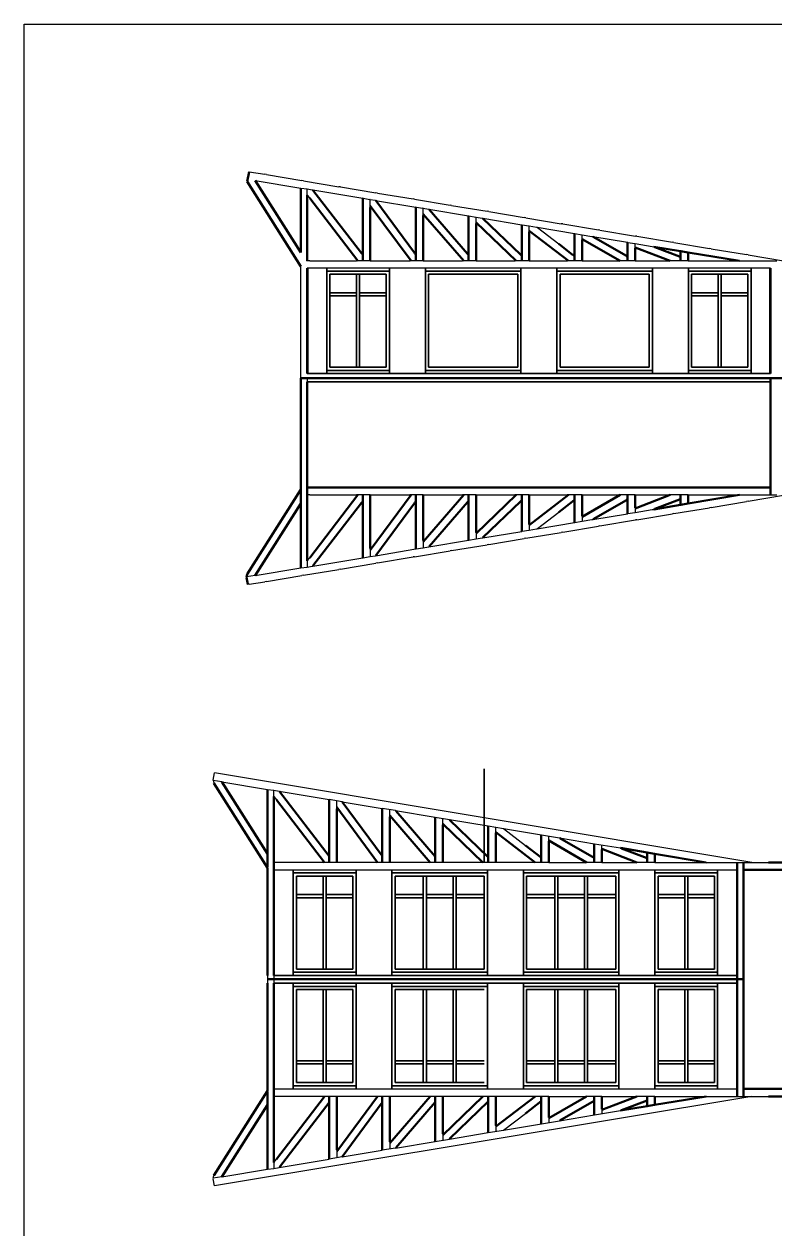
# Model space of a CAD drawing. Header units: centimetres. Extents: x 87 to 195, y 102 to 162.
# Drawn here: x 105.4 to 112.25, y 150.98 to 161.98 of the extents above; entities that cross this region are included whole.
import ezdxf

# ---------------------------------------------------------------- set-up
doc = ezdxf.new("R2010")
doc.units = ezdxf.units.CM
doc.layers.add('modulos alternativos', color=10, linetype='Continuous')

msp = doc.modelspace()

# ---------------------------------------------------------------- linework, layer by layer
at = {"lineweight": 50}
for p, q in [((107.452, 160.631), (107.433, 160.54)), ((107.433, 160.54), (107.924, 159.765)), ((107.506, 160.55), (107.924, 159.893)), ((107.924, 159.893), (107.924, 160.481)), ((107.981, 159.816), (107.981, 160.417)), ((108.004, 160.388), (108.444, 159.816)), ((108.032, 160.463), (108.476, 159.887)), ((108.487, 159.872), (108.487, 160.387)), ((108.556, 160.32), (108.928, 159.816)), ((108.556, 159.816), (108.556, 160.304)), ((108.606, 160.367), (108.959, 159.889)), ((108.971, 159.873), (108.971, 160.306)), ((109.094, 160.286), (109.443, 159.881)), ((109.039, 160.244), (109.409, 159.816)), ((109.039, 159.816), (109.039, 160.231)), ((109.454, 159.868), (109.454, 160.226)), ((109.523, 160.168), (109.889, 159.816)), ((109.585, 160.204), (109.926, 159.874)), ((109.523, 159.816), (109.523, 160.157)), ((109.938, 159.863), (109.938, 160.145)), ((110.006, 160.092), (110.365, 159.816)), ((110.006, 159.816), (110.006, 160.083)), ((110.421, 159.859), (110.421, 160.064)), ((110.276, 159.971), (110.403, 159.873)), ((110.49, 160.015), (110.836, 159.816)), ((110.49, 159.877), (110.49, 160.009)), ((110.591, 160.036), (110.894, 159.862)), ((110.905, 159.855), (110.905, 159.984)), ((111.144, 159.946), (111.389, 159.905)), ((111.153, 159.943), (111.377, 159.857)), ((108.476, 159.887), (108.479, 159.883)), ((108.479, 159.883), (108.487, 159.872)), ((108.487, 159.872), (108.487, 159.867)), ((108.487, 159.867), (108.487, 159.816)), ((108.959, 159.889), (108.962, 159.885)), ((108.962, 159.885), (108.971, 159.873)), ((108.971, 159.873), (108.971, 159.869)), ((108.971, 159.869), (108.971, 159.816)), ((109.443, 159.881), (109.446, 159.878)), ((109.446, 159.878), (109.454, 159.868)), ((109.454, 159.868), (109.454, 159.864)), ((109.454, 159.864), (109.454, 159.816)), ((109.926, 159.874), (109.929, 159.872)), ((109.929, 159.872), (109.938, 159.863)), ((109.938, 159.863), (109.938, 159.859)), ((109.938, 159.859), (109.938, 159.816)), ((110.403, 159.873), (110.404, 159.872)), ((110.404, 159.872), (110.406, 159.871)), ((110.406, 159.871), (110.41, 159.868)), ((110.41, 159.868), (110.413, 159.866)), ((110.413, 159.866), (110.421, 159.859)), ((110.421, 159.859), (110.421, 159.855)), ((110.421, 159.855), (110.421, 159.816)), ((110.49, 159.816), (110.49, 159.877)), ((110.894, 159.862), (110.896, 159.86)), ((110.896, 159.86), (110.905, 159.855)), ((110.905, 159.855), (110.905, 159.852)), ((110.905, 159.852), (110.905, 159.816)), ((110.974, 159.938), (111.293, 159.816)), ((110.974, 159.816), (110.974, 159.933)), ((111.377, 159.857), (111.38, 159.856)), ((111.38, 159.856), (111.389, 159.852)), ((111.389, 159.905), (111.391, 159.905)), ((111.389, 159.903), (111.389, 159.905)), ((111.389, 159.852), (111.389, 159.903)), ((111.389, 159.852), (111.389, 159.849)), ((111.389, 159.849), (111.389, 159.816)), ((111.391, 159.905), (111.454, 159.894)), ((111.454, 159.894), (111.457, 159.894)), ((111.457, 159.894), (111.926, 159.816)), ((111.457, 159.892), (111.457, 159.894)), ((111.457, 159.816), (111.457, 159.892)), ((113.066, 158.747), (107.924, 158.747)), ((112.266, 158.747), (107.924, 158.747)), ((107.924, 158.747), (107.924, 158.711)), ((112.209, 158.747), (112.209, 158.711)), ((107.924, 158.071), (107.924, 158.711)), ((107.981, 158.711), (107.981, 157.748)), ((112.209, 157.747), (112.209, 158.711)), ((107.924, 158.071), (107.924, 157.729)), ((112.209, 157.747), (107.981, 157.747)), ((107.981, 157.744), (107.981, 157.681)), ((112.209, 157.681), (112.209, 157.747)), ((107.434, 156.957), (107.924, 157.729)), ((107.924, 157.729), (107.924, 157.606)), ((107.981, 157.679), (107.981, 157.077)), ((108.004, 157.106), (108.444, 157.679)), ((108.487, 157.627), (108.487, 157.679)), ((108.556, 157.679), (108.556, 157.19)), ((108.556, 157.175), (108.928, 157.679)), ((108.971, 157.626), (108.971, 157.679)), ((109.039, 157.679), (109.039, 157.263)), ((109.039, 157.25), (109.409, 157.679)), ((109.454, 157.63), (109.454, 157.679)), ((109.523, 157.679), (109.523, 157.337)), ((109.523, 157.326), (109.889, 157.679)), ((109.938, 157.635), (109.938, 157.679)), ((109.938, 157.631), (109.938, 157.635)), ((110.006, 157.679), (110.006, 157.411)), ((110.006, 157.402), (110.365, 157.679)), ((110.413, 157.629), (110.421, 157.635)), ((110.421, 157.639), (110.421, 157.679)), ((110.421, 157.635), (110.421, 157.639)), ((110.421, 157.635), (110.421, 157.43)), ((110.49, 157.479), (110.836, 157.679)), ((110.49, 157.679), (110.49, 157.617)), ((110.591, 157.458), (110.894, 157.632)), ((110.894, 157.632), (110.896, 157.634)), ((110.896, 157.634), (110.905, 157.639)), ((110.905, 157.642), (110.905, 157.679)), ((110.905, 157.639), (110.905, 157.642)), ((110.905, 157.639), (110.905, 157.51)), ((110.974, 157.679), (110.974, 157.561)), ((110.974, 157.557), (111.293, 157.679)), ((111.153, 157.552), (111.377, 157.637)), ((111.377, 157.637), (111.38, 157.639)), ((111.38, 157.639), (111.389, 157.642)), ((111.389, 157.645), (111.389, 157.679)), ((111.389, 157.642), (111.389, 157.645)), ((111.389, 157.642), (111.389, 157.591)), ((111.457, 157.679), (111.457, 157.602)), ((111.457, 157.6), (111.926, 157.679)), ((107.506, 156.944), (107.924, 157.601)), ((107.924, 157.606), (107.924, 157.601)), ((107.924, 157.601), (107.924, 157.013)), ((108.032, 157.032), (108.476, 157.607)), ((108.476, 157.607), (108.479, 157.611)), ((108.479, 157.611), (108.487, 157.622)), ((108.487, 157.622), (108.487, 157.627)), ((108.487, 157.622), (108.487, 157.107)), ((108.606, 157.127), (108.959, 157.605)), ((108.959, 157.605), (108.962, 157.609)), ((108.962, 157.609), (108.971, 157.621)), ((108.971, 157.621), (108.971, 157.626)), ((108.971, 157.621), (108.971, 157.188)), ((109.094, 157.209), (109.443, 157.613)), ((109.443, 157.613), (109.446, 157.616)), ((109.446, 157.616), (109.454, 157.626)), ((109.454, 157.626), (109.454, 157.63)), ((109.454, 157.626), (109.454, 157.269)), ((109.585, 157.29), (109.926, 157.62)), ((109.926, 157.62), (109.929, 157.623)), ((109.929, 157.623), (109.938, 157.631)), ((109.938, 157.631), (109.938, 157.349)), ((110.276, 157.523), (110.403, 157.621)), ((110.403, 157.621), (110.404, 157.622)), ((110.404, 157.622), (110.406, 157.623)), ((110.406, 157.623), (110.41, 157.626)), ((110.41, 157.626), (110.413, 157.629)), ((110.49, 157.617), (110.49, 157.485)), ((111.144, 157.548), (111.389, 157.589)), ((111.389, 157.591), (111.389, 157.589)), ((111.389, 157.589), (111.391, 157.59)), ((111.391, 157.59), (111.454, 157.6)), ((111.454, 157.6), (111.457, 157.6)), ((111.457, 157.602), (111.457, 157.6)), ((107.428, 156.931), (107.433, 156.954)), ((107.438, 156.866), (107.428, 156.926)), ((107.433, 156.954), (107.434, 156.957)), ((107.129, 155.047), (107.619, 154.275)), ((107.202, 155.06), (107.619, 154.403)), ((107.619, 154.403), (107.619, 154.99)), ((107.676, 154.325), (107.676, 154.927)), ((107.699, 154.897), (108.139, 154.325)), ((107.728, 154.972), (108.182, 154.382)), ((108.182, 154.382), (108.182, 154.897)), ((108.251, 154.829), (108.623, 154.325)), ((108.251, 154.325), (108.251, 154.814)), ((108.301, 154.877), (108.666, 154.383)), ((108.666, 154.383), (108.666, 154.816)), ((108.789, 154.795), (109.149, 154.378)), ((108.734, 154.754), (109.104, 154.325)), ((108.734, 154.325), (108.734, 154.741)), ((109.149, 154.378), (109.149, 154.735)), ((109.218, 154.678), (109.584, 154.325)), ((109.218, 154.325), (109.218, 154.667)), ((109.28, 154.714), (109.633, 154.373)), ((109.633, 154.373), (109.633, 154.655)), ((109.702, 154.602), (110.06, 154.325)), ((109.702, 154.325), (109.702, 154.593)), ((110.117, 154.369), (110.117, 154.574)), ((109.972, 154.48), (110.117, 154.369)), ((110.185, 154.525), (110.531, 154.325)), ((110.185, 154.325), (110.185, 154.518)), ((110.286, 154.546), (110.6, 154.365)), ((110.6, 154.365), (110.6, 154.494)), ((110.669, 154.447), (110.988, 154.325)), ((110.669, 154.325), (110.669, 154.443)), ((110.839, 154.456), (111.084, 154.415)), ((110.848, 154.452), (111.084, 154.362)), ((107.619, 154.28), (107.619, 154.403)), ((108.182, 154.382), (108.182, 154.325)), ((108.666, 154.383), (108.666, 154.325)), ((109.149, 154.378), (109.149, 154.325)), ((109.633, 154.373), (109.633, 154.325)), ((110.117, 154.369), (110.117, 154.325)), ((110.6, 154.365), (110.6, 154.325)), ((111.084, 154.415), (111.149, 154.404)), ((111.084, 154.362), (111.084, 154.415)), ((111.084, 154.362), (111.084, 154.325)), ((111.149, 154.404), (111.621, 154.325)), ((111.152, 154.325), (111.152, 154.403)), ((107.619, 154.275), (107.619, 153.293)), ((107.676, 153.293), (107.676, 154.323)), ((111.904, 152.191), (111.904, 154.323)), ((111.962, 154.26), (111.962, 154.323)), ((111.962, 154.257), (112.788, 154.257)), ((111.962, 152.257), (111.962, 154.257)), ((112.19, 154.325), (112.519, 154.325)), ((111.962, 153.257), (107.619, 153.257)), ((107.619, 153.221), (107.619, 152.239)), ((107.676, 153.221), (107.676, 152.258)), ((107.676, 152.254), (107.676, 152.191)), ((111.962, 152.257), (112.788, 152.257)), ((111.962, 152.254), (111.962, 152.191)), ((107.129, 151.467), (107.619, 152.239)), ((107.619, 152.234), (107.619, 152.111)), ((107.676, 152.188), (107.676, 151.586)), ((107.699, 151.616), (108.139, 152.188)), ((107.728, 151.541), (108.182, 152.132)), ((108.182, 152.132), (108.182, 152.188)), ((108.182, 152.132), (108.182, 151.617)), ((108.251, 152.188), (108.251, 151.7)), ((108.251, 151.684), (108.623, 152.188)), ((108.666, 152.131), (108.666, 152.188)), ((108.734, 152.188), (108.734, 151.773)), ((108.734, 151.76), (109.104, 152.188)), ((108.789, 151.718), (109.149, 152.136)), ((109.149, 152.136), (109.149, 152.188)), ((109.149, 152.136), (109.149, 151.778)), ((109.218, 152.188), (109.218, 151.846)), ((109.218, 151.835), (109.584, 152.188)), ((109.28, 151.8), (109.633, 152.141)), ((109.633, 152.141), (109.633, 152.188)), ((109.633, 152.141), (109.633, 151.859)), ((109.702, 152.188), (109.702, 151.921)), ((109.702, 151.912), (110.06, 152.188)), ((109.972, 152.033), (110.117, 152.145)), ((110.117, 152.145), (110.117, 152.188)), ((110.117, 152.145), (110.117, 151.939)), ((110.185, 151.989), (110.531, 152.188)), ((110.185, 152.188), (110.185, 151.995)), ((110.286, 151.968), (110.6, 152.149)), ((110.6, 152.149), (110.6, 152.188)), ((110.6, 152.149), (110.6, 152.02)), ((110.669, 152.188), (110.669, 152.071)), ((110.669, 152.066), (110.988, 152.188)), ((110.848, 152.061), (111.084, 152.152)), ((111.084, 152.152), (111.084, 152.188)), ((111.084, 152.152), (111.084, 152.099)), ((111.149, 152.11), (111.621, 152.188)), ((111.152, 152.188), (111.152, 152.11)), ((112.19, 152.188), (112.519, 152.188)), ((107.202, 151.454), (107.619, 152.111)), ((107.619, 152.111), (107.619, 151.523)), ((108.301, 151.637), (108.666, 152.131)), ((108.666, 152.131), (108.666, 151.698)), ((110.839, 152.058), (111.084, 152.099)), ((111.084, 152.099), (111.149, 152.11))]:
    msp.add_line(p, q, dxfattribs=at)
for p, q in [((107.452, 160.631), (107.594, 160.607)), ((107.608, 160.605), (107.594, 160.607)), ((107.608, 160.605), (107.932, 160.551)), ((107.506, 160.55), (107.924, 160.481)), ((107.946, 160.548), (107.932, 160.551)), ((107.946, 160.548), (108.27, 160.494)), ((108.284, 160.492), (108.27, 160.494)), ((108.284, 160.492), (108.608, 160.438)), ((107.924, 160.481), (107.981, 160.473)), ((107.981, 160.422), (107.981, 160.473)), ((107.981, 160.473), (108.027, 160.465)), ((107.981, 160.417), (107.981, 160.422)), ((107.981, 160.417), (108.001, 160.391)), ((108.001, 160.391), (108.004, 160.388)), ((108.027, 160.465), (108.031, 160.465)), ((108.031, 160.465), (108.487, 160.389)), ((108.031, 160.465), (108.032, 160.463)), ((108.49, 160.388), (108.487, 160.389)), ((108.487, 160.387), (108.487, 160.389)), ((108.49, 160.388), (108.553, 160.378)), ((108.623, 160.436), (108.608, 160.438)), ((108.623, 160.436), (108.947, 160.382)), ((108.961, 160.379), (108.947, 160.382)), ((108.556, 160.377), (108.553, 160.378)), ((108.556, 160.324), (108.556, 160.377)), ((108.556, 160.377), (108.6, 160.37)), ((108.556, 160.32), (108.556, 160.324)), ((108.556, 160.309), (108.556, 160.32)), ((108.556, 160.304), (108.556, 160.309)), ((108.6, 160.37), (108.604, 160.369)), ((108.604, 160.369), (108.971, 160.308)), ((108.604, 160.369), (108.606, 160.367)), ((108.961, 160.379), (109.285, 160.325)), ((108.974, 160.308), (108.971, 160.308)), ((108.971, 160.306), (108.971, 160.308)), ((108.974, 160.308), (109.036, 160.297)), ((109.039, 160.297), (109.036, 160.297)), ((109.039, 160.249), (109.039, 160.297)), ((109.039, 160.297), (109.088, 160.289)), ((109.088, 160.289), (109.092, 160.288)), ((109.092, 160.288), (109.454, 160.228)), ((109.092, 160.288), (109.094, 160.286)), ((109.299, 160.323), (109.285, 160.325)), ((109.299, 160.323), (109.623, 160.269)), ((109.039, 160.244), (109.039, 160.249)), ((109.039, 160.235), (109.039, 160.244)), ((109.039, 160.231), (109.039, 160.235)), ((109.454, 160.228), (109.457, 160.227)), ((109.454, 160.226), (109.454, 160.228)), ((109.457, 160.227), (109.52, 160.217)), ((109.52, 160.217), (109.523, 160.216)), ((109.523, 160.172), (109.523, 160.216)), ((109.523, 160.216), (109.578, 160.207)), ((109.523, 160.168), (109.523, 160.172)), ((109.523, 160.161), (109.523, 160.168)), ((109.523, 160.157), (109.523, 160.161)), ((109.578, 160.207), (109.583, 160.206)), ((109.583, 160.206), (109.938, 160.147)), ((109.583, 160.206), (109.585, 160.204)), ((109.637, 160.267), (109.623, 160.269)), ((109.637, 160.267), (109.961, 160.213)), ((109.975, 160.21), (109.961, 160.213)), ((109.975, 160.21), (110.299, 160.156)), ((109.938, 160.147), (109.941, 160.146)), ((109.938, 160.145), (109.938, 160.147)), ((109.941, 160.146), (110.004, 160.136)), ((110.004, 160.136), (110.006, 160.136)), ((110.006, 160.096), (110.006, 160.136)), ((110.006, 160.136), (110.072, 160.125)), ((110.006, 160.092), (110.006, 160.096)), ((110.006, 160.087), (110.006, 160.092)), ((110.006, 160.083), (110.006, 160.087)), ((110.072, 160.125), (110.078, 160.124)), ((110.078, 160.124), (110.421, 160.066)), ((110.078, 160.124), (110.081, 160.121)), ((110.081, 160.121), (110.276, 159.971)), ((110.313, 160.154), (110.299, 160.156)), ((110.313, 160.154), (110.638, 160.1)), ((110.421, 160.066), (110.424, 160.066)), ((110.421, 160.064), (110.421, 160.066)), ((110.424, 160.066), (110.487, 160.055)), ((110.487, 160.055), (110.49, 160.055)), ((110.49, 160.019), (110.49, 160.055)), ((110.49, 160.055), (110.579, 160.04)), ((110.652, 160.097), (110.638, 160.1)), ((110.652, 160.097), (110.976, 160.043)), ((110.49, 160.015), (110.49, 160.019)), ((110.49, 160.012), (110.49, 160.015)), ((110.49, 160.009), (110.49, 160.012)), ((110.579, 160.04), (110.587, 160.039)), ((110.587, 160.039), (110.905, 159.986)), ((110.587, 160.039), (110.591, 160.036)), ((110.905, 159.986), (110.908, 159.985)), ((110.905, 159.984), (110.905, 159.986)), ((110.908, 159.985), (110.971, 159.975)), ((110.971, 159.975), (110.974, 159.974)), ((110.974, 159.941), (110.974, 159.974)), ((110.974, 159.974), (111.13, 159.948)), ((110.99, 160.041), (110.976, 160.043)), ((110.99, 160.041), (111.314, 159.987)), ((111.13, 159.948), (111.144, 159.946)), ((111.144, 159.946), (111.153, 159.943)), ((111.328, 159.985), (111.314, 159.987)), ((111.328, 159.985), (111.652, 159.931)), ((110.974, 159.938), (110.974, 159.941)), ((110.974, 159.936), (110.974, 159.938)), ((110.974, 159.933), (110.974, 159.936)), ((111.666, 159.928), (111.652, 159.931)), ((111.666, 159.928), (111.99, 159.874)), ((112.004, 159.872), (111.99, 159.874)), ((112.004, 159.872), (112.329, 159.818)), ((107.924, 158.747), (107.924, 159.765)), ((107.981, 159.813), (107.981, 159.816)), ((108.001, 159.816), (107.981, 159.816)), ((112.209, 159.75), (107.981, 159.75)), ((108.004, 159.816), (108.001, 159.816)), ((108.004, 159.816), (108.432, 159.816)), ((108.436, 159.816), (108.432, 159.816)), ((108.444, 159.816), (108.436, 159.816)), ((108.447, 159.816), (108.444, 159.816)), ((108.487, 159.816), (108.447, 159.816)), ((108.49, 159.816), (108.487, 159.816)), ((108.553, 159.816), (108.49, 159.816)), ((108.556, 159.816), (108.553, 159.816)), ((108.556, 159.816), (108.917, 159.816)), ((108.92, 159.816), (108.917, 159.816)), ((108.928, 159.816), (108.92, 159.816)), ((108.932, 159.816), (108.928, 159.816)), ((108.971, 159.816), (108.932, 159.816)), ((108.974, 159.816), (108.971, 159.816)), ((109.036, 159.816), (108.974, 159.816)), ((109.039, 159.816), (109.036, 159.816)), ((109.039, 159.816), (109.398, 159.816)), ((109.401, 159.816), (109.398, 159.816)), ((109.409, 159.816), (109.401, 159.816)), ((109.413, 159.816), (109.409, 159.816)), ((109.454, 159.816), (109.413, 159.816)), ((109.457, 159.816), (109.454, 159.816)), ((109.52, 159.816), (109.457, 159.816)), ((109.523, 159.816), (109.52, 159.816)), ((109.523, 159.816), (109.877, 159.816)), ((109.881, 159.816), (109.877, 159.816)), ((109.889, 159.816), (109.881, 159.816)), ((109.893, 159.816), (109.889, 159.816)), ((109.938, 159.816), (109.893, 159.816)), ((109.941, 159.816), (109.938, 159.816)), ((110.004, 159.816), (109.941, 159.816)), ((110.006, 159.816), (110.004, 159.816)), ((110.006, 159.816), (110.093, 159.816)), ((110.093, 159.816), (110.278, 159.816)), ((110.278, 159.816), (110.354, 159.816)), ((110.358, 159.816), (110.354, 159.816)), ((110.365, 159.816), (110.358, 159.816)), ((110.37, 159.816), (110.365, 159.816)), ((110.421, 159.816), (110.37, 159.816)), ((110.424, 159.816), (110.421, 159.816)), ((110.487, 159.816), (110.424, 159.816)), ((110.49, 159.816), (110.487, 159.816)), ((110.49, 159.816), (110.539, 159.816)), ((110.539, 159.816), (110.825, 159.816)), ((110.831, 159.816), (110.825, 159.816)), ((110.836, 159.816), (110.831, 159.816)), ((110.842, 159.816), (110.836, 159.816)), ((110.905, 159.816), (110.842, 159.816)), ((110.908, 159.816), (110.905, 159.816)), ((110.971, 159.816), (110.908, 159.816)), ((110.974, 159.816), (110.971, 159.816)), ((110.974, 159.816), (111.281, 159.816)), ((111.289, 159.816), (111.281, 159.816)), ((111.293, 159.816), (111.289, 159.816)), ((111.3, 159.816), (111.293, 159.816)), ((111.389, 159.816), (111.3, 159.816)), ((111.391, 159.816), (111.389, 159.816)), ((111.454, 159.816), (111.391, 159.816)), ((111.457, 159.816), (111.454, 159.816)), ((111.457, 159.816), (111.914, 159.816)), ((111.914, 159.816), (111.926, 159.816)), ((111.926, 159.816), (111.943, 159.816)), ((111.943, 159.816), (112.209, 159.816)), ((112.209, 159.816), (112.238, 159.816)), ((112.209, 159.813), (112.209, 159.816)), ((112.238, 159.816), (112.266, 159.816)), ((107.981, 158.747), (107.981, 158.711)), ((112.209, 158.743), (112.209, 158.738)), ((107.924, 157.729), (107.924, 157.75)), ((107.981, 157.748), (107.981, 157.747)), ((107.981, 157.747), (112.209, 157.747)), ((107.981, 157.747), (107.981, 157.744)), ((107.981, 157.681), (107.981, 157.679)), ((108.001, 157.679), (107.981, 157.679)), ((108.004, 157.679), (108.001, 157.679)), ((108.004, 157.679), (108.432, 157.679)), ((108.436, 157.679), (108.432, 157.679)), ((108.444, 157.679), (108.436, 157.679)), ((108.447, 157.679), (108.444, 157.679)), ((108.487, 157.679), (108.447, 157.679)), ((108.49, 157.679), (108.487, 157.679)), ((108.553, 157.679), (108.49, 157.679)), ((108.556, 157.679), (108.553, 157.679)), ((108.556, 157.679), (108.917, 157.679)), ((108.92, 157.679), (108.917, 157.679)), ((108.928, 157.679), (108.92, 157.679)), ((108.932, 157.679), (108.928, 157.679)), ((108.971, 157.679), (108.932, 157.679)), ((108.974, 157.679), (108.971, 157.679)), ((109.036, 157.679), (108.974, 157.679)), ((109.039, 157.679), (109.036, 157.679)), ((109.039, 157.679), (109.398, 157.679)), ((109.401, 157.679), (109.398, 157.679)), ((109.409, 157.679), (109.401, 157.679)), ((109.413, 157.679), (109.409, 157.679)), ((109.454, 157.679), (109.413, 157.679)), ((109.457, 157.679), (109.454, 157.679)), ((109.52, 157.679), (109.457, 157.679)), ((109.523, 157.679), (109.52, 157.679)), ((109.523, 157.679), (109.877, 157.679)), ((109.881, 157.679), (109.877, 157.679)), ((109.889, 157.679), (109.881, 157.679)), ((109.893, 157.679), (109.889, 157.679)), ((109.938, 157.679), (109.893, 157.679)), ((109.941, 157.679), (109.938, 157.679)), ((110.004, 157.679), (109.941, 157.679)), ((110.006, 157.679), (110.004, 157.679)), ((110.006, 157.679), (110.093, 157.679)), ((110.093, 157.679), (110.278, 157.679)), ((110.278, 157.679), (110.354, 157.679)), ((110.358, 157.679), (110.354, 157.679)), ((110.365, 157.679), (110.358, 157.679)), ((110.37, 157.679), (110.365, 157.679)), ((110.421, 157.679), (110.37, 157.679)), ((110.424, 157.679), (110.421, 157.679)), ((110.487, 157.679), (110.424, 157.679)), ((110.49, 157.679), (110.487, 157.679)), ((110.49, 157.679), (110.539, 157.679)), ((110.539, 157.679), (110.825, 157.679)), ((110.831, 157.679), (110.825, 157.679)), ((110.836, 157.679), (110.831, 157.679)), ((110.842, 157.679), (110.836, 157.679)), ((110.905, 157.679), (110.842, 157.679)), ((110.908, 157.679), (110.905, 157.679)), ((110.971, 157.679), (110.908, 157.679)), ((110.974, 157.679), (110.971, 157.679)), ((110.974, 157.679), (111.281, 157.679)), ((111.289, 157.679), (111.281, 157.679)), ((111.293, 157.679), (111.289, 157.679)), ((111.3, 157.679), (111.293, 157.679)), ((111.389, 157.679), (111.3, 157.679)), ((111.391, 157.679), (111.389, 157.679)), ((111.454, 157.679), (111.391, 157.679)), ((111.457, 157.679), (111.454, 157.679)), ((111.457, 157.679), (111.914, 157.679)), ((111.914, 157.679), (111.926, 157.679)), ((111.926, 157.679), (111.943, 157.679)), ((111.943, 157.679), (112.209, 157.679)), ((112.004, 157.622), (112.329, 157.676)), ((112.209, 157.681), (112.209, 157.679)), ((112.209, 157.679), (112.238, 157.679)), ((112.238, 157.679), (112.266, 157.679)), ((110.081, 157.373), (110.276, 157.523)), ((110.974, 157.561), (110.974, 157.558)), ((110.974, 157.558), (110.974, 157.557)), ((110.974, 157.557), (110.974, 157.554)), ((110.974, 157.554), (110.974, 157.52)), ((110.974, 157.52), (111.13, 157.546)), ((111.13, 157.546), (111.144, 157.548)), ((111.144, 157.548), (111.153, 157.552)), ((111.328, 157.509), (111.652, 157.563)), ((111.666, 157.566), (111.652, 157.563)), ((111.666, 157.566), (111.99, 157.62)), ((112.004, 157.622), (111.99, 157.62)), ((110.078, 157.371), (110.421, 157.428)), ((110.421, 157.43), (110.421, 157.428)), ((110.421, 157.428), (110.424, 157.428)), ((110.424, 157.428), (110.487, 157.439)), ((110.487, 157.439), (110.49, 157.439)), ((110.49, 157.485), (110.49, 157.482)), ((110.49, 157.482), (110.49, 157.479)), ((110.49, 157.479), (110.49, 157.476)), ((110.49, 157.476), (110.49, 157.439)), ((110.49, 157.439), (110.579, 157.454)), ((110.579, 157.454), (110.587, 157.455)), ((110.587, 157.455), (110.905, 157.508)), ((110.587, 157.455), (110.591, 157.458)), ((110.652, 157.397), (110.976, 157.451)), ((110.905, 157.51), (110.905, 157.508)), ((110.905, 157.508), (110.908, 157.509)), ((110.908, 157.509), (110.971, 157.519)), ((110.971, 157.519), (110.974, 157.52)), ((110.99, 157.453), (110.976, 157.451)), ((110.99, 157.453), (111.314, 157.507)), ((111.328, 157.509), (111.314, 157.507)), ((109.523, 157.337), (109.523, 157.333)), ((109.523, 157.333), (109.523, 157.326)), ((109.523, 157.326), (109.523, 157.322)), ((109.523, 157.322), (109.523, 157.278)), ((109.583, 157.288), (109.938, 157.347)), ((109.938, 157.349), (109.938, 157.347)), ((109.938, 157.347), (109.941, 157.348)), ((109.941, 157.348), (110.004, 157.358)), ((109.975, 157.284), (110.299, 157.338)), ((110.004, 157.358), (110.006, 157.359)), ((110.006, 157.411), (110.006, 157.407)), ((110.006, 157.407), (110.006, 157.402)), ((110.006, 157.402), (110.006, 157.398)), ((110.006, 157.398), (110.006, 157.359)), ((110.006, 157.359), (110.072, 157.37)), ((110.072, 157.37), (110.078, 157.371)), ((110.078, 157.371), (110.081, 157.373)), ((110.313, 157.34), (110.299, 157.338)), ((110.313, 157.34), (110.638, 157.394)), ((110.652, 157.397), (110.638, 157.394)), ((108.974, 157.187), (109.036, 157.197)), ((109.039, 157.197), (109.036, 157.197)), ((109.039, 157.263), (109.039, 157.259)), ((109.039, 157.259), (109.039, 157.25)), ((109.039, 157.25), (109.039, 157.246)), ((109.039, 157.246), (109.039, 157.197)), ((109.039, 157.197), (109.088, 157.206)), ((109.088, 157.206), (109.092, 157.206)), ((109.092, 157.206), (109.454, 157.267)), ((109.092, 157.206), (109.094, 157.209)), ((109.299, 157.171), (109.623, 157.225)), ((109.454, 157.269), (109.454, 157.267)), ((109.454, 157.267), (109.457, 157.267)), ((109.457, 157.267), (109.52, 157.278)), ((109.52, 157.278), (109.523, 157.278)), ((109.523, 157.278), (109.578, 157.287)), ((109.578, 157.287), (109.583, 157.288)), ((109.583, 157.288), (109.585, 157.29)), ((109.637, 157.228), (109.623, 157.225)), ((109.637, 157.228), (109.961, 157.282)), ((109.975, 157.284), (109.961, 157.282)), ((107.981, 157.077), (108.001, 157.103)), ((108.001, 157.103), (108.004, 157.106)), ((108.031, 157.029), (108.487, 157.105)), ((108.487, 157.107), (108.487, 157.105)), ((108.49, 157.106), (108.487, 157.105)), ((108.49, 157.106), (108.553, 157.116)), ((108.556, 157.117), (108.553, 157.116)), ((108.556, 157.19), (108.556, 157.185)), ((108.556, 157.185), (108.556, 157.175)), ((108.556, 157.175), (108.556, 157.17)), ((108.556, 157.17), (108.556, 157.117)), ((108.556, 157.117), (108.6, 157.124)), ((108.6, 157.124), (108.604, 157.125)), ((108.604, 157.125), (108.971, 157.186)), ((108.604, 157.125), (108.606, 157.127)), ((108.623, 157.059), (108.947, 157.113)), ((108.961, 157.115), (108.947, 157.113)), ((108.961, 157.115), (109.285, 157.169)), ((108.971, 157.188), (108.971, 157.186)), ((108.974, 157.187), (108.971, 157.186)), ((109.299, 157.171), (109.285, 157.169)), ((107.506, 156.944), (107.924, 157.013)), ((107.924, 157.013), (107.981, 157.021)), ((107.946, 156.946), (108.27, 157)), ((107.981, 157.077), (107.981, 157.072)), ((107.981, 157.072), (107.981, 157.021)), ((107.981, 157.021), (108.027, 157.029)), ((108.027, 157.029), (108.031, 157.029)), ((108.031, 157.029), (108.032, 157.032)), ((108.284, 157.002), (108.27, 157)), ((108.284, 157.002), (108.608, 157.056)), ((108.623, 157.059), (108.608, 157.056)), ((107.427, 156.929), (107.428, 156.931)), ((107.427, 156.929), (107.427, 156.928)), ((107.427, 156.928), (107.428, 156.926)), ((107.506, 156.944), (107.428, 156.931)), ((107.428, 156.931), (107.428, 156.931)), ((107.438, 156.864), (107.438, 156.866)), ((107.452, 156.864), (107.438, 156.861)), ((107.438, 156.863), (107.438, 156.864)), ((107.438, 156.861), (107.438, 156.863)), ((107.452, 156.864), (107.594, 156.887)), ((107.608, 156.889), (107.594, 156.887)), ((107.608, 156.889), (107.932, 156.943)), ((107.946, 156.946), (107.932, 156.943)), ((107.122, 155.075), (107.134, 155.143)), ((112.038, 154.325), (107.134, 155.143)), ((107.122, 155.075), (107.129, 155.047)), ((107.123, 155.073), (107.123, 155.073)), ((107.202, 155.06), (107.123, 155.073)), ((107.202, 155.06), (107.619, 154.99)), ((107.619, 154.99), (107.676, 154.983)), ((107.676, 154.927), (107.676, 154.983)), ((107.676, 154.983), (107.726, 154.975)), ((107.676, 154.927), (107.699, 154.897)), ((107.726, 154.975), (108.182, 154.898)), ((107.726, 154.975), (107.728, 154.972)), ((108.299, 154.879), (108.182, 154.898)), ((108.182, 154.897), (108.182, 154.898)), ((108.251, 154.829), (108.251, 154.887)), ((108.251, 154.814), (108.251, 154.829)), ((108.299, 154.879), (108.666, 154.818)), ((108.299, 154.879), (108.301, 154.877)), ((108.787, 154.798), (108.666, 154.818)), ((108.666, 154.816), (108.666, 154.818)), ((108.734, 154.754), (108.734, 154.806)), ((108.787, 154.798), (109.149, 154.737)), ((108.787, 154.798), (108.789, 154.795)), ((108.734, 154.741), (108.734, 154.754)), ((109.149, 154.737), (109.278, 154.716)), ((109.149, 154.735), (109.149, 154.737)), ((109.218, 154.678), (109.218, 154.726)), ((109.218, 154.667), (109.218, 154.678)), ((109.278, 154.716), (109.633, 154.657)), ((109.278, 154.716), (109.28, 154.714)), ((109.633, 154.657), (109.773, 154.633)), ((109.633, 154.655), (109.633, 154.657)), ((109.702, 154.602), (109.702, 154.645)), ((109.702, 154.593), (109.702, 154.602)), ((109.773, 154.633), (110.119, 154.576)), ((109.773, 154.633), (109.972, 154.48)), ((110.117, 154.574), (110.117, 154.576)), ((110.119, 154.576), (110.282, 154.549)), ((110.185, 154.525), (110.185, 154.565)), ((110.185, 154.518), (110.185, 154.525)), ((110.282, 154.549), (110.603, 154.495)), ((110.282, 154.549), (110.286, 154.546)), ((110.6, 154.494), (110.6, 154.495)), ((110.603, 154.495), (110.839, 154.456)), ((110.669, 154.45), (110.669, 154.484)), ((110.669, 154.443), (110.669, 154.45)), ((110.839, 154.456), (110.848, 154.452)), ((107.619, 154.275), (107.619, 154.28)), ((107.676, 154.323), (107.676, 154.325)), ((108.139, 154.325), (107.676, 154.325)), ((107.676, 154.256), (107.676, 154.26)), ((107.676, 154.257), (111.904, 154.257)), ((108.248, 154.325), (108.139, 154.325)), ((108.623, 154.325), (108.248, 154.325)), ((108.732, 154.325), (108.623, 154.325)), ((109.104, 154.325), (108.732, 154.325)), ((109.215, 154.325), (109.104, 154.325)), ((109.584, 154.325), (109.215, 154.325)), ((109.699, 154.325), (109.584, 154.325)), ((110.06, 154.325), (109.699, 154.325)), ((110.185, 154.325), (110.06, 154.325)), ((110.185, 154.325), (110.531, 154.325)), ((110.669, 154.325), (110.531, 154.325)), ((110.669, 154.325), (110.988, 154.325)), ((111.152, 154.325), (110.988, 154.325)), ((111.152, 154.325), (111.621, 154.325)), ((111.621, 154.325), (112.021, 154.325)), ((111.904, 154.323), (111.904, 154.325)), ((111.962, 154.323), (111.962, 154.325)), ((111.962, 154.257), (111.962, 154.26)), ((112.021, 154.325), (112.19, 154.325)), ((107.619, 153.293), (107.619, 153.221)), ((107.676, 153.293), (107.676, 153.221)), ((111.904, 153.261), (111.904, 153.266)), ((111.904, 153.252), (111.904, 153.248)), ((107.676, 152.258), (107.676, 152.254)), ((107.676, 152.257), (111.904, 152.257)), ((111.962, 152.257), (111.962, 152.254)), ((112.038, 152.188), (107.134, 151.371)), ((107.619, 152.239), (107.619, 152.234)), ((107.676, 152.191), (107.676, 152.188)), ((108.139, 152.188), (107.676, 152.188)), ((108.248, 152.188), (108.139, 152.188)), ((108.623, 152.188), (108.248, 152.188)), ((108.732, 152.188), (108.623, 152.188)), ((109.104, 152.188), (108.732, 152.188)), ((109.215, 152.188), (109.104, 152.188)), ((109.584, 152.188), (109.215, 152.188)), ((109.699, 152.188), (109.584, 152.188)), ((110.06, 152.188), (109.699, 152.188)), ((110.185, 152.188), (110.06, 152.188)), ((110.185, 152.188), (110.531, 152.188)), ((110.669, 152.188), (110.531, 152.188)), ((110.669, 152.188), (110.988, 152.188)), ((111.152, 152.188), (110.988, 152.188)), ((111.152, 152.188), (111.621, 152.188)), ((111.621, 152.188), (112.021, 152.188)), ((111.904, 152.191), (111.904, 152.188)), ((111.962, 152.191), (111.962, 152.188)), ((112.021, 152.188), (112.19, 152.188)), ((109.773, 151.88), (109.972, 152.033)), ((110.603, 152.019), (110.839, 152.058)), ((110.669, 152.071), (110.669, 152.063)), ((110.669, 152.063), (110.669, 152.03)), ((110.839, 152.058), (110.848, 152.061)), ((109.702, 151.921), (109.702, 151.912)), ((109.702, 151.912), (109.702, 151.868)), ((109.773, 151.88), (110.119, 151.938)), ((110.117, 151.939), (110.117, 151.938)), ((110.119, 151.938), (110.282, 151.965)), ((110.185, 151.995), (110.185, 151.989)), ((110.185, 151.989), (110.185, 151.949)), ((110.282, 151.965), (110.603, 152.019)), ((110.282, 151.965), (110.286, 151.968)), ((110.6, 152.02), (110.6, 152.018)), ((109.218, 151.846), (109.218, 151.835)), ((109.218, 151.835), (109.218, 151.788)), ((109.278, 151.798), (109.633, 151.857)), ((109.633, 151.857), (109.773, 151.88)), ((109.633, 151.859), (109.633, 151.857)), ((108.251, 151.7), (108.251, 151.684)), ((108.299, 151.635), (108.666, 151.696)), ((108.787, 151.716), (108.666, 151.696)), ((108.666, 151.698), (108.666, 151.696)), ((108.734, 151.773), (108.734, 151.76)), ((108.734, 151.76), (108.734, 151.707)), ((108.787, 151.716), (109.149, 151.776)), ((108.787, 151.716), (108.789, 151.718)), ((109.149, 151.776), (109.278, 151.798)), ((109.149, 151.778), (109.149, 151.776)), ((109.278, 151.798), (109.28, 151.8)), ((107.676, 151.586), (107.699, 151.616)), ((107.676, 151.586), (107.676, 151.531)), ((107.726, 151.539), (108.182, 151.615)), ((108.299, 151.635), (108.182, 151.615)), ((108.182, 151.617), (108.182, 151.615)), ((108.251, 151.684), (108.251, 151.627)), ((108.299, 151.635), (108.301, 151.637)), ((107.202, 151.454), (107.619, 151.523)), ((107.619, 151.523), (107.676, 151.531)), ((107.676, 151.531), (107.726, 151.539)), ((107.726, 151.539), (107.728, 151.541)), ((107.123, 151.44), (107.129, 151.467)), ((107.202, 151.454), (107.123, 151.441)), ((107.134, 151.371), (107.123, 151.436))]:
    msp.add_line(p, q)
at = {"lineweight": 53}
for p, q in [((107.981, 159.75), (107.981, 158.788)), ((112.209, 158.788), (112.209, 159.75))]:
    msp.add_line(p, q, dxfattribs=at)
at = {"lineweight": 35}
for p, q in [((108.159, 159.723), (108.159, 159.75)), ((108.731, 159.723), (108.159, 159.723)), ((108.159, 158.816), (108.159, 159.723)), ((108.731, 159.75), (108.731, 159.723)), ((108.731, 158.816), (108.731, 159.723)), ((109.059, 159.723), (109.059, 159.75)), ((109.931, 159.723), (109.059, 159.723)), ((109.059, 158.816), (109.059, 159.723)), ((109.931, 159.75), (109.931, 159.723)), ((109.931, 158.816), (109.931, 159.723)), ((110.259, 159.723), (110.259, 159.75)), ((111.131, 159.723), (110.259, 159.723)), ((110.259, 158.816), (110.259, 159.723)), ((111.131, 159.75), (111.131, 159.723)), ((111.131, 158.816), (111.131, 159.723)), ((111.459, 159.723), (111.459, 159.75)), ((112.031, 159.723), (111.459, 159.723)), ((111.459, 158.816), (111.459, 159.723)), ((111.459, 159.723), (111.459, 158.816)), ((112.031, 159.723), (111.459, 159.723)), ((112.031, 159.75), (112.031, 159.723)), ((112.031, 158.816), (112.031, 159.723)), ((112.031, 158.816), (112.031, 159.723)), ((108.188, 159.525), (108.188, 159.695)), ((108.188, 159.695), (108.431, 159.695)), ((108.459, 159.695), (108.431, 159.695)), ((108.431, 159.525), (108.431, 159.695)), ((108.459, 159.695), (108.702, 159.695)), ((108.459, 159.525), (108.459, 159.695)), ((108.702, 159.695), (108.702, 159.525)), ((109.088, 159.525), (109.088, 159.695)), ((109.088, 159.695), (109.345, 159.695)), ((109.374, 159.695), (109.345, 159.695)), ((109.374, 159.695), (109.616, 159.695)), ((109.645, 159.695), (109.616, 159.695)), ((109.645, 159.695), (109.902, 159.695)), ((109.902, 159.695), (109.902, 159.525)), ((110.288, 159.695), (110.545, 159.695)), ((110.288, 159.525), (110.288, 159.695)), ((110.574, 159.695), (110.545, 159.695)), ((110.574, 159.695), (110.816, 159.695)), ((110.845, 159.695), (110.816, 159.695)), ((110.845, 159.695), (111.102, 159.695)), ((111.102, 159.695), (111.102, 159.525)), ((111.488, 159.525), (111.488, 159.695)), ((111.488, 159.695), (111.731, 159.695)), ((111.759, 159.695), (111.731, 159.695)), ((111.731, 159.525), (111.731, 159.695)), ((111.759, 159.695), (112.002, 159.695)), ((111.759, 159.525), (111.759, 159.695)), ((112.002, 159.695), (112.002, 159.525)), ((108.188, 159.525), (108.431, 159.525)), ((108.188, 159.525), (108.188, 159.496)), ((108.431, 159.525), (108.431, 159.496)), ((108.459, 159.525), (108.702, 159.525)), ((108.459, 159.525), (108.459, 159.496)), ((108.702, 159.525), (108.702, 159.496)), ((109.088, 159.525), (109.088, 159.496)), ((109.902, 159.525), (109.902, 159.496)), ((110.288, 159.525), (110.288, 159.496)), ((111.102, 159.525), (111.102, 159.496)), ((111.488, 159.525), (111.731, 159.525)), ((111.488, 159.525), (111.488, 159.496)), ((111.731, 159.525), (111.731, 159.496)), ((111.759, 159.525), (112.002, 159.525)), ((111.759, 159.525), (111.759, 159.496)), ((112.002, 159.525), (112.002, 159.496)), ((108.188, 159.496), (108.431, 159.496)), ((108.188, 158.845), (108.188, 159.496)), ((108.431, 158.845), (108.431, 159.496)), ((108.459, 159.496), (108.702, 159.496)), ((108.459, 158.845), (108.459, 159.496)), ((108.702, 159.496), (108.702, 158.845)), ((109.088, 158.845), (109.088, 159.496)), ((109.902, 159.496), (109.902, 158.845)), ((110.288, 158.845), (110.288, 159.496)), ((111.102, 159.496), (111.102, 158.845)), ((111.488, 159.496), (111.731, 159.496)), ((111.488, 158.845), (111.488, 159.496)), ((111.731, 158.845), (111.731, 159.496)), ((111.759, 159.496), (112.002, 159.496)), ((111.759, 158.845), (111.759, 159.496)), ((112.002, 159.496), (112.002, 158.845)), ((108.431, 158.845), (108.188, 158.845)), ((108.459, 158.845), (108.431, 158.845)), ((108.702, 158.845), (108.459, 158.845)), ((109.345, 158.845), (109.088, 158.845)), ((109.374, 158.845), (109.345, 158.845)), ((109.616, 158.845), (109.374, 158.845)), ((109.645, 158.845), (109.616, 158.845)), ((109.902, 158.845), (109.645, 158.845)), ((110.545, 158.845), (110.288, 158.845)), ((110.574, 158.845), (110.545, 158.845)), ((110.816, 158.845), (110.574, 158.845)), ((110.845, 158.845), (110.816, 158.845)), ((111.102, 158.845), (110.845, 158.845)), ((111.731, 158.845), (111.488, 158.845)), ((111.759, 158.845), (111.731, 158.845)), ((112.002, 158.845), (111.759, 158.845)), ((107.981, 158.788), (108.159, 158.788)), ((108.731, 158.816), (108.159, 158.816)), ((108.159, 158.788), (108.159, 158.816)), ((108.159, 158.788), (108.731, 158.788)), ((108.731, 158.816), (108.731, 158.788)), ((108.731, 158.788), (109.059, 158.788)), ((109.931, 158.816), (109.059, 158.816)), ((109.059, 158.788), (109.059, 158.816)), ((109.059, 158.788), (109.931, 158.788)), ((109.931, 158.816), (109.931, 158.788)), ((109.931, 158.788), (110.259, 158.788)), ((111.131, 158.816), (110.259, 158.816)), ((110.259, 158.788), (110.259, 158.816)), ((110.259, 158.788), (111.131, 158.788)), ((111.131, 158.816), (111.131, 158.788)), ((111.131, 158.788), (111.459, 158.788)), ((112.031, 158.816), (111.459, 158.816)), ((111.459, 158.788), (111.459, 158.816)), ((111.459, 158.816), (112.031, 158.816)), ((111.459, 158.788), (112.031, 158.788)), ((112.031, 158.816), (112.031, 158.788)), ((112.031, 158.788), (112.209, 158.788)), ((108.159, 158.711), (107.981, 158.711)), ((108.731, 158.711), (108.159, 158.711)), ((109.059, 158.711), (108.731, 158.711)), ((109.931, 158.711), (109.059, 158.711)), ((110.259, 158.711), (109.931, 158.711)), ((111.131, 158.711), (110.259, 158.711)), ((111.459, 158.711), (111.131, 158.711)), ((112.031, 158.711), (111.459, 158.711)), ((112.209, 158.711), (112.031, 158.711)), ((109.597, 155.179), (109.597, 154.329)), ((107.854, 154.257), (107.854, 153.293)), ((107.854, 154.228), (108.426, 154.228)), ((108.426, 153.293), (108.426, 154.257)), ((108.754, 154.257), (108.754, 153.293)), ((108.754, 154.228), (109.626, 154.228)), ((109.626, 153.293), (109.626, 154.257)), ((109.954, 154.256), (109.954, 153.293)), ((109.954, 154.228), (110.826, 154.228)), ((110.826, 153.293), (110.826, 154.257)), ((111.154, 154.257), (111.154, 153.293)), ((111.154, 154.228), (111.726, 154.228)), ((111.726, 153.293), (111.726, 154.257)), ((108.397, 154.2), (107.883, 154.2)), ((107.883, 154.2), (107.883, 153.35)), ((108.126, 153.35), (108.126, 154.2)), ((108.154, 153.35), (108.154, 154.2)), ((108.397, 153.35), (108.397, 154.2)), ((108.783, 154.2), (108.783, 153.35)), ((109.597, 154.2), (108.783, 154.2)), ((109.04, 153.35), (109.04, 154.2)), ((109.069, 153.35), (109.069, 154.2)), ((109.312, 153.35), (109.312, 154.2)), ((109.34, 153.35), (109.34, 154.2)), ((109.597, 153.35), (109.597, 154.2)), ((110.797, 154.2), (109.983, 154.2)), ((109.983, 154.2), (109.983, 153.35)), ((110.24, 153.35), (110.24, 154.2)), ((110.269, 153.35), (110.269, 154.2)), ((110.512, 153.35), (110.512, 154.2)), ((110.54, 153.35), (110.54, 154.2)), ((110.797, 153.35), (110.797, 154.2)), ((111.697, 154.2), (111.183, 154.2)), ((111.183, 154.2), (111.183, 153.35)), ((111.426, 153.35), (111.426, 154.2)), ((111.454, 153.35), (111.454, 154.2)), ((111.697, 153.35), (111.697, 154.2)), ((108.126, 154.03), (107.883, 154.03)), ((108.126, 154.001), (107.883, 154.001)), ((108.397, 154.03), (108.154, 154.03)), ((108.397, 154.001), (108.154, 154.001)), ((109.04, 154.03), (108.783, 154.03)), ((109.04, 154.001), (108.783, 154.001)), ((109.312, 154.03), (109.069, 154.03)), ((109.312, 154.001), (109.069, 154.001)), ((109.597, 154.03), (109.34, 154.03)), ((109.597, 154.001), (109.34, 154.001)), ((110.24, 154.03), (109.983, 154.03)), ((110.24, 154.001), (109.983, 154.001)), ((110.512, 154.03), (110.269, 154.03)), ((110.512, 154.001), (110.269, 154.001)), ((110.797, 154.03), (110.54, 154.03)), ((110.797, 154.001), (110.54, 154.001)), ((111.426, 154.03), (111.183, 154.03)), ((111.426, 154.001), (111.183, 154.001)), ((111.697, 154.03), (111.454, 154.03)), ((111.697, 154.001), (111.454, 154.001)), ((107.883, 153.35), (108.397, 153.35)), ((108.783, 153.35), (109.597, 153.35)), ((109.983, 153.35), (110.797, 153.35)), ((111.183, 153.35), (111.697, 153.35)), ((111.904, 153.293), (107.676, 153.293)), ((107.854, 153.321), (108.426, 153.321)), ((108.754, 153.321), (109.626, 153.321)), ((109.954, 153.321), (110.826, 153.321)), ((111.154, 153.321), (111.726, 153.321)), ((111.904, 153.221), (107.676, 153.221)), ((107.854, 152.257), (107.854, 153.221)), ((107.854, 153.192), (108.426, 153.192)), ((107.883, 153.164), (108.397, 153.164)), ((107.883, 152.314), (107.883, 153.164)), ((108.126, 153.164), (108.126, 152.314)), ((108.154, 153.164), (108.154, 152.314)), ((108.397, 153.164), (108.397, 152.314)), ((108.426, 153.221), (108.426, 152.257)), ((108.754, 152.257), (108.754, 153.221)), ((108.754, 153.192), (109.626, 153.192)), ((108.783, 153.164), (109.597, 153.164)), ((108.783, 152.314), (108.783, 153.164)), ((109.04, 153.164), (109.04, 152.314)), ((109.069, 153.164), (109.069, 152.314)), ((109.312, 153.164), (109.312, 152.314)), ((109.34, 153.164), (109.34, 152.314)), ((109.626, 153.221), (109.626, 152.257)), ((109.954, 152.258), (109.954, 153.221)), ((109.954, 153.192), (110.826, 153.192)), ((109.983, 153.164), (110.797, 153.164)), ((109.983, 152.314), (109.983, 153.164)), ((110.24, 153.164), (110.24, 152.314)), ((110.269, 153.164), (110.269, 152.314)), ((110.512, 153.164), (110.512, 152.314)), ((110.54, 153.164), (110.54, 152.314)), ((110.797, 153.164), (110.797, 152.314)), ((110.826, 153.221), (110.826, 152.257)), ((111.154, 152.257), (111.154, 153.221)), ((111.154, 153.192), (111.726, 153.192)), ((111.183, 153.164), (111.697, 153.164)), ((111.183, 152.314), (111.183, 153.164)), ((111.426, 153.164), (111.426, 152.314)), ((111.454, 153.164), (111.454, 152.314)), ((111.697, 153.164), (111.697, 152.314)), ((111.726, 153.221), (111.726, 152.257)), ((108.126, 152.512), (107.883, 152.512)), ((108.126, 152.484), (107.883, 152.484)), ((108.397, 152.512), (108.154, 152.512)), ((108.397, 152.484), (108.154, 152.484)), ((109.04, 152.512), (108.783, 152.512)), ((109.04, 152.484), (108.783, 152.484)), ((109.312, 152.512), (109.069, 152.512)), ((109.312, 152.484), (109.069, 152.484)), ((109.597, 152.512), (109.34, 152.512)), ((109.597, 152.484), (109.34, 152.484)), ((110.24, 152.512), (109.983, 152.512)), ((110.24, 152.484), (109.983, 152.484)), ((110.512, 152.512), (110.269, 152.512)), ((110.512, 152.484), (110.269, 152.484)), ((110.797, 152.512), (110.54, 152.512)), ((110.797, 152.484), (110.54, 152.484)), ((111.426, 152.512), (111.183, 152.512)), ((111.426, 152.484), (111.183, 152.484)), ((111.697, 152.512), (111.454, 152.512)), ((111.697, 152.484), (111.454, 152.484)), ((107.854, 152.285), (108.426, 152.285)), ((108.397, 152.314), (107.883, 152.314)), ((108.754, 152.285), (109.626, 152.285)), ((109.597, 152.314), (108.783, 152.314)), ((109.954, 152.285), (110.826, 152.285)), ((110.797, 152.314), (109.983, 152.314)), ((111.154, 152.285), (111.726, 152.285)), ((111.697, 152.314), (111.183, 152.314))]:
    msp.add_line(p, q, dxfattribs=at)
at = {"layer": 'modulos alternativos'}
for p, q in [((105.397, 161.978), (195.397, 161.978)), ((105.397, 101.978), (105.397, 161.978))]:
    msp.add_line(p, q, dxfattribs=at)

doc.saveas('drawing.dxf')
